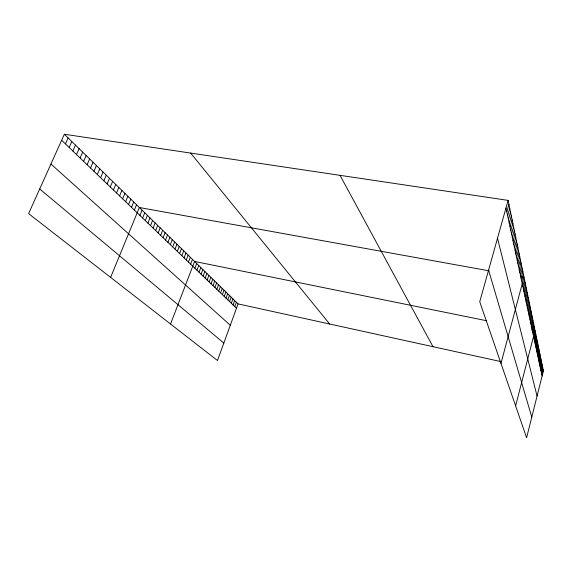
<?xml version="1.0" encoding="UTF-8"?>
<svg xmlns="http://www.w3.org/2000/svg" width="572" height="572" viewBox="0 0 572 572"><rect width="100%" height="100%" fill="white"/><g stroke="black" fill="none" stroke-linecap="round" stroke-linejoin="round"><path stroke-width="0.86" d="M540.104 366.616L541.427 361.382M540.447 368.225L541.763 363.02M540.79 369.812L542.099 364.636M541.126 371.385L542.428 366.237M541.462 372.944L542.756 367.817M541.791 374.481L543.078 369.383M508.1 200.386L543.4 370.928L526.59 437.752L479.736 301.751L508.1 200.386L64.35 134.248L28.6 213.621L217.482 360.517L238.066 303.896L64.35 134.248M537.566 354.84L538.946 349.421M537.945 356.578L539.31 351.187M538.309 358.294L539.675 352.938M538.674 359.995L540.032 354.661M539.038 361.683L540.39 356.37M539.396 363.342L540.733 358.065M539.753 364.986L541.083 359.731M535.228 343.965L536.665 338.381M535.628 345.831L537.051 340.276M536.028 347.676L537.444 342.149M536.414 349.499L537.823 343.994M536.808 351.294L538.202 345.824M537.187 353.074L538.581 347.633M533.147 334.298L534.627 328.557M515.615 405.891L535.049 330.573L531.638 329.88M533.998 338.231L535.456 332.561M534.412 340.168L535.864 334.52M534.82 342.077L536.264 336.465M530.48 321.886L532.017 315.958M530.938 324.017L532.468 318.125M531.388 326.126L532.911 320.263M531.838 328.206L533.347 322.372M532.282 330.266L533.783 324.46M532.718 332.289L534.205 326.526M528.092 310.796L529.693 304.697M528.578 313.077L530.165 307.007M529.064 315.322L530.637 309.288M529.543 317.539L531.109 311.54M530.015 319.727L531.567 313.763M526.068 301.394L527.713 295.152M526.583 303.789L528.221 297.583M527.091 306.156L528.714 299.985M527.598 308.494L529.207 302.359M523.931 291.47L525.625 285.07M524.474 294.001L526.161 287.644M525.01 296.496L526.683 290.183M525.546 298.963L527.205 292.678M521.657 280.895L523.409 274.345M500.979 363.413L523.988 277.141L520.541 276.519M522.815 286.293L524.538 279.822M523.38 288.896L525.089 282.468M519.19 269.441L520.999 262.72M519.819 272.365L521.614 265.687M520.441 275.254L522.222 268.618M521.056 278.092L522.815 271.5M517.245 260.382L519.097 253.525M517.903 263.449L519.741 256.635M518.554 266.466L520.377 259.702M514.5 247.633L516.423 240.597M515.2 250.901L517.109 243.901M515.894 254.111L517.782 247.161M516.573 257.271L518.447 250.372M512.326 237.53L514.299 230.344M513.063 240.955L515.014 233.812M513.785 244.323L515.722 237.23M510.038 226.912L512.069 219.577M510.817 230.516L512.827 223.223M511.575 234.048L513.57 226.812M508.458 219.541L510.524 212.098M509.252 223.259L511.304 215.866M506.813 211.905L508.923 204.354M507.643 215.758L509.731 208.258M234.792 306.571L236.365 302.238M231.331 303.246L232.926 298.877M233.069 304.912L234.656 300.565M226.012 298.134L227.642 293.715M227.799 299.857L229.422 295.452M229.572 301.558L231.181 297.168M222.379 294.651L224.031 290.19M224.203 296.403L225.847 291.963M218.683 291.098L220.356 286.601M220.542 292.878L222.201 288.402M214.908 287.473L216.602 282.933M216.802 289.289L218.49 284.777M211.061 283.776L212.777 279.2M212.998 285.628L214.7 281.081M207.135 280.008L208.88 275.389M209.109 281.896L210.839 277.306M203.132 276.162L204.898 271.507M205.148 278.092L206.9 273.459M199.049 272.236L200.836 267.539M201.101 274.21L202.881 269.534M194.88 268.232L196.697 263.492M196.975 270.241L198.777 265.53M190.626 264.142L192.464 259.359M170.542 324.017L194.587 261.44L486.543 320.72M186.279 259.967L188.145 255.141M188.46 262.062L190.319 257.264M184.07 257.843L185.95 253.003M179.587 253.539L181.496 248.648M181.839 255.698L183.734 250.836M175.003 249.135L176.941 244.201M177.306 251.344L179.229 246.439M170.32 244.637L172.286 239.654M172.672 246.897L174.624 241.942M167.939 242.349L169.92 237.344M163.099 237.702L165.108 232.647M165.53 240.033L167.524 235.013M160.639 235.335L162.662 230.259M155.634 230.53L157.693 225.404M158.151 232.947L160.196 227.849M153.089 228.085L155.162 222.937M147.912 223.109L150.021 217.911M150.515 225.611L152.61 220.442M145.274 220.577L147.404 215.358M139.918 215.429L142.078 210.16M142.614 218.018L144.759 212.77M110.603 277.399L139.368 207.514L489.089 270.828M131.467 207.314L133.684 201.959M134.349 210.081L136.544 204.755M128.55 204.511L130.788 199.135M125.604 201.68L127.856 196.275M119.591 195.903L121.886 190.44M122.615 198.813L124.889 193.372M116.524 192.964L118.847 187.466M113.428 189.983L115.766 184.463M110.282 186.965L112.641 181.41M107.1 183.905L109.481 178.328M100.608 177.67L103.039 172.029M103.875 180.809L106.278 175.196M97.304 174.496L99.75 168.826M93.951 171.271L96.425 165.573M90.555 168.011L93.05 162.276M87.108 164.7L89.625 158.937M83.619 161.354L86.165 155.555M80.08 157.951L82.654 152.123M76.498 154.511L79.093 148.648M72.859 151.015L75.483 145.124M69.176 147.476L71.822 141.549M65.437 143.887L68.111 137.923M238.066 303.896L501.172 361.661M540.397 370.27L543.4 370.928M39.704 188.975L223.831 343.05M50.937 164.028L230.294 325.261M61.647 140.247L236.493 308.208M190.648 153.074L329.636 323.995M340.011 175.332L433.004 346.696M488.588 270.12L531.788 417.095M497.504 238.252L537.065 396.103M505.97 207.993L542.12 376.011"/></g></svg>
